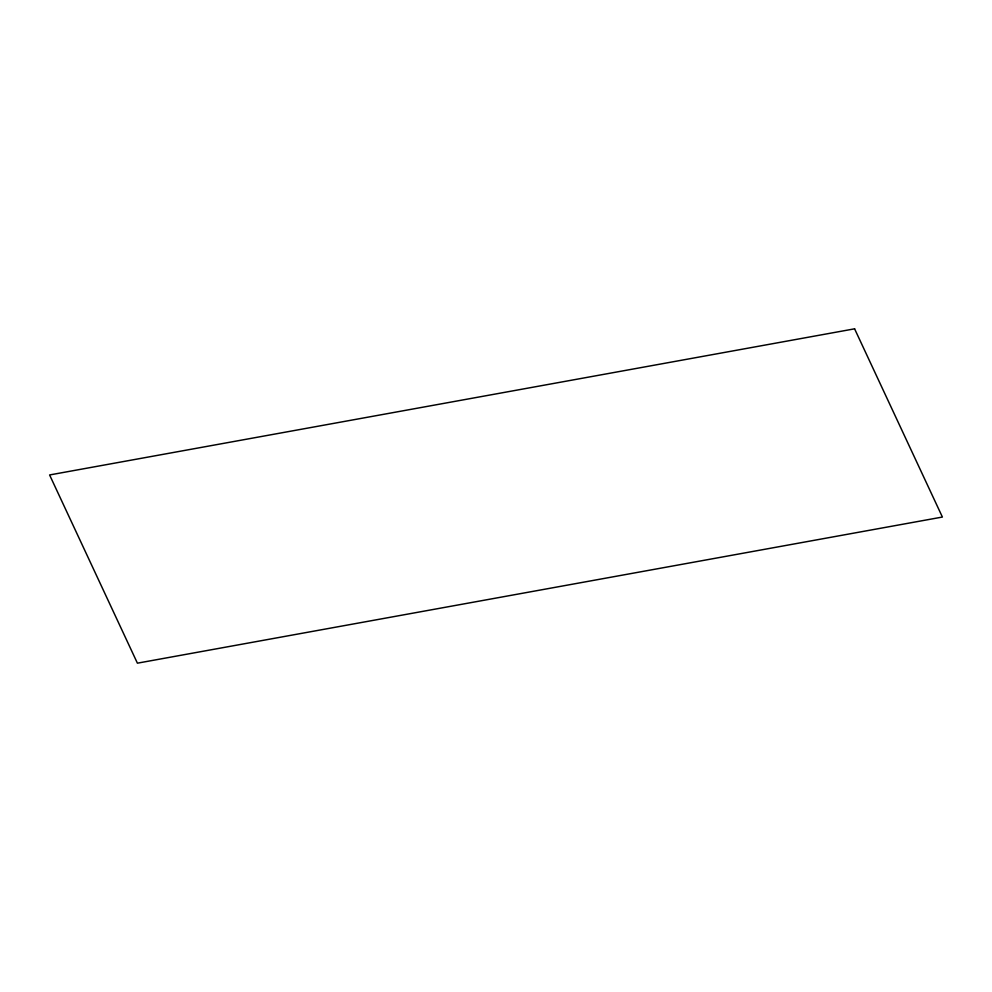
<?xml version="1.0" encoding="UTF-8"?>
<svg xmlns="http://www.w3.org/2000/svg" width="992" height="992" viewBox="0 0 992 992"><rect width="100%" height="100%" fill="white"/><g stroke="black" fill="none" stroke-linecap="round" stroke-linejoin="round"><path stroke-width="1.49" d="M854.596 328.823L49.6 474.957L137.404 663.177L942.4 517.043L854.596 328.823"/></g></svg>
